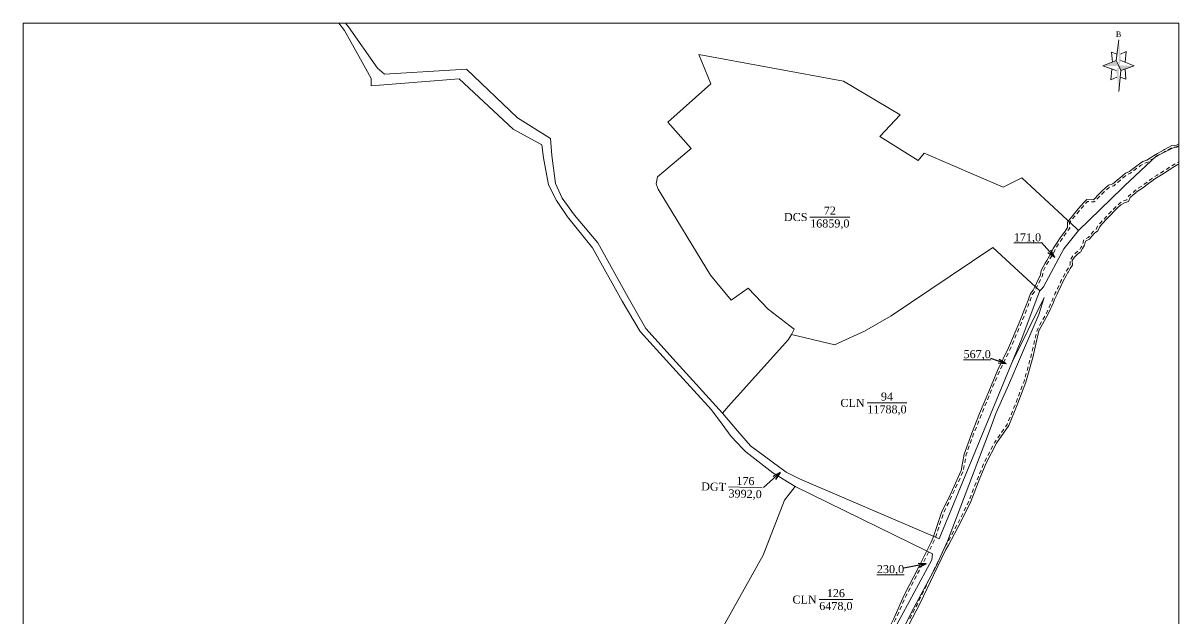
# Model space of a CAD drawing. Header units: metres. Extents: x 548056 to 548633, y 1841127 to 1841958.
# Drawn here: x 548056 to 548633, y 1841660 to 1841958 of the extents above; entities that cross this region are included whole.
import ezdxf
from ezdxf.enums import TextEntityAlignment as Align

# ---------------------------------------------------------------- set-up
doc = ezdxf.new("R2010")
doc.units = ezdxf.units.M
doc.header["$MEASUREMENT"] = 0
doc.linetypes.add('DGN Style 2', pattern=[3.355162, 2.013097, -1.342065])
for name, color, linetype, lineweight in [('Level 10', 7, 'Continuous', 0), ('Level 13', 7, 'Continuous', 0), ('Level 2', 7, 'Continuous', 0), ('Level 22', 7, 'Continuous', 0), ('Level 30', 7, 'Continuous', 0), ('Level 4', 7, 'Continuous', 0), ('Level 5', 7, 'Continuous', 0), ('Level 6', 7, 'Continuous', 0), ('Level 62', 7, 'Continuous', 0)]:
    doc.layers.add(name, color=color, linetype=linetype, lineweight=lineweight)
doc.styles.add('Style-STANDARD', font='STANDARD.shx')
doc.styles.add('Style-Times New Roman', font='times.ttf')
doc.styles.add('Style-Vntime', font='Vntime.shx')
doc.dimstyles.get("Standard").update_dxf_attribs({"dimtxt": 0.18, "dimasz": 0.18, "dimexe": 0.18, "dimexo": 0.0625, "dimgap": 0.09, "dimtad": 0, "dimtih": 1, "dimtoh": 1, "dimdec": 4, "dimzin": 0, "dimdsep": 46, "dimtxsty": 'Standard', "dimcen": 0.09, "dimadec": 0, "dimazin": 0, "dimtfac": 1, "dimtdec": 4, "dimtofl": 0, "dimtmove": 0, "dimatfit": 3, "dimfxl": 1, "dimtolj": 1, "dimtzin": 0, "dimarcsym": 0})

# ---------------------------------------------------------------- blocks, each defined once
blk = doc.blocks.new('N_THUA')
at = {"layer": 'Level 13', "color": 1, "linetype": 'Continuous', "lineweight": 0}
blk.add_line((-3.405014, 0), (6.556986, 0), dxfattribs=at)
at = {"layer": 'Level 13', "color": 5, "linetype": 'Continuous', "lineweight": 0, "style": 'Style-Times New Roman'}
blk.add_text('72', height=2, dxfattribs=at).set_placement((1.575986, 1.6), align=Align.MIDDLE_CENTER)
at = {"layer": 'Level 2', "color": 3, "linetype": 'Continuous', "lineweight": 0, "style": 'Style-Times New Roman'}
blk.add_text('DCS', height=2, dxfattribs=at).set_placement((-4.005014, 0), align=Align.MIDDLE_RIGHT)
at = {"layer": 'Level 4', "color": 1, "linetype": 'Continuous', "lineweight": 0, "style": 'Style-Times New Roman'}
blk.add_text('16859,0', height=2, dxfattribs=at).set_placement((1.575986, -1.6), align=Align.MIDDLE_CENTER)
blk = doc.blocks.new('N_THUA_1')
at = {"layer": 'Level 13', "color": 1, "linetype": 'Continuous', "lineweight": 0}
blk.add_line((-3.597025, 0), (6.364975, 0), dxfattribs=at)
at = {"layer": 'Level 13', "color": 5, "linetype": 'Continuous', "lineweight": 0, "style": 'Style-Times New Roman'}
blk.add_text('94', height=2, dxfattribs=at).set_placement((1.383975, 1.6), align=Align.MIDDLE_CENTER)
at = {"layer": 'Level 2', "color": 3, "linetype": 'Continuous', "lineweight": 0, "style": 'Style-Times New Roman'}
blk.add_text('CLN', height=2, dxfattribs=at).set_placement((-4.197025, 0), align=Align.MIDDLE_RIGHT)
at = {"layer": 'Level 4', "color": 1, "linetype": 'Continuous', "lineweight": 0, "style": 'Style-Times New Roman'}
blk.add_text('11788,0', height=2, dxfattribs=at).set_placement((1.383975, -1.6), align=Align.MIDDLE_CENTER)
blk = doc.blocks.new('N_THUA_2')
at = {"layer": 'Level 13', "color": 1, "linetype": 'Continuous', "lineweight": 0}
blk.add_line((-1.619752, 0.793971), (5.931807, -2.907658), dxfattribs=at)
at = {"layer": 'Level 13', "color": 5, "linetype": 'Continuous', "lineweight": 0, "style": 'Style-Times New Roman'}
blk.add_text('176', height=2, rotation=333.886789, dxfattribs=at).set_placement((2.860261, 0.379838), align=Align.MIDDLE_CENTER)
at = {"layer": 'Level 2', "color": 3, "linetype": 'Continuous', "lineweight": 0, "style": 'Style-Times New Roman'}
blk.add_text('DGT', height=2, rotation=333.886789, dxfattribs=at).set_placement((-2.158508, 1.058059), align=Align.MIDDLE_RIGHT)
at = {"layer": 'Level 4', "color": 1, "linetype": 'Continuous', "lineweight": 0, "style": 'Style-Times New Roman'}
blk.add_text('3992,0', height=2, rotation=333.886789, dxfattribs=at).set_placement((1.451793, -2.493525), align=Align.MIDDLE_CENTER)
blk = doc.blocks.new('N_THUA_3')
at = {"layer": 'Level 13', "color": 1, "linetype": 'Continuous', "lineweight": 0}
blk.add_line((-2.042545, 0), (6.367455, 0), dxfattribs=at)
at = {"layer": 'Level 13', "color": 5, "linetype": 'Continuous', "lineweight": 0, "style": 'Style-Times New Roman'}
blk.add_text('126', height=2, dxfattribs=at).set_placement((2.162455, 1.6), align=Align.MIDDLE_CENTER)
at = {"layer": 'Level 2', "color": 3, "linetype": 'Continuous', "lineweight": 0, "style": 'Style-Times New Roman'}
blk.add_text('CLN', height=2, dxfattribs=at).set_placement((-2.642545, 0), align=Align.MIDDLE_RIGHT)
at = {"layer": 'Level 4', "color": 1, "linetype": 'Continuous', "lineweight": 0, "style": 'Style-Times New Roman'}
blk.add_text('6478,0', height=2, dxfattribs=at).set_placement((2.162455, -1.6), align=Align.MIDDLE_CENTER)
blk = doc.blocks.new('TerminatorOpen_0.5')
at = {"color": 0, "linetype": 'ByBlock', "lineweight": -2}
for q in [(-1, 0.25), (-1, 0), (-1, -0.25)]:
    blk.add_line((0, 0), q, dxfattribs=at)
blk = doc.blocks.new('*U35')
at = {"layer": 'Level 22', "linetype": 'Continuous', "lineweight": 0}
blk.add_hatch(color=250, dxfattribs=at).paths.add_polyline_path([(0.045, -0.218), (0.002, -0.128), (-0.295, -0.128), (-0.045, -0.028), (0.002, -0.128), (0.005, -0.128), (0.005, -0.118), (0.295, -0.128)])
at = {"layer": 'Level 22', "color": 250, "linetype": 'Continuous', "lineweight": 0}
for p, q in [((-0.045, -0.028), (0.005, 0.362)), ((-0.025, 0.092), (-0.135, 0.132)), ((-0.135, 0.132), (-0.115, -0.058)), ((0.035, 0.092), (0.145, 0.142)), ((0.145, 0.142), (0.125, -0.058)), ((-0.045, -0.028), (-0.295, -0.128)), ((-0.045, -0.218), (-0.295, -0.128)), ((-0.125, -0.188), (-0.145, -0.388)), ((0.005, -0.128), (-0.045, -0.028)), ((0.005, -0.128), (0.045, -0.218)), ((0.045, -0.028), (0.295, -0.128)), ((0.045, -0.218), (0.295, -0.128)), ((0.125, -0.188), (0.135, -0.378)), ((-0.145, -0.388), (-0.035, -0.338)), ((0.045, -0.218), (0.005, -0.608)), ((0.135, -0.378), (0.035, -0.338))]:
    blk.add_line(p, q, dxfattribs=at)
at = {"layer": 'Level 22', "color": 250, "linetype": 'Continuous', "lineweight": 0, "extrusion": (0, 0, -1)}
blk.add_solid([(-0.005, 0.362), (-0.045, -0.028), (-0.005, -0.128)], dxfattribs=at)
at = {"layer": 'Level 22', "color": 250, "linetype": 'Continuous', "lineweight": 0}
blk.add_solid([(0.005, -0.128), (0.005, -0.608), (-0.045, -0.218)], dxfattribs=at)
at = {"layer": 'Level 22', "color": 250, "linetype": 'Continuous', "lineweight": 0, "style": 'Style-Vntime'}
blk.add_text('B', height=0.102, dxfattribs=at).set_placement((0, 0.47), align=Align.MIDDLE_CENTER)

msp = doc.modelspace()

# ---------------------------------------------------------------- linework, layer by layer
at = {"layer": 'Level 10', "color": 30, "lineweight": 0, "flags": 128}
for points in [[(548213.468451, 1841957.848212), (548216.37, 1841954.11), (548224.34, 1841939.91), (548229.72, 1841930.11), (548229.64, 1841926.46), (548273.69, 1841930.04), (548300.7, 1841904.85), (548315.01, 1841897.06), (548315.77, 1841890.6), (548318.3, 1841877.13), (548322.3, 1841869.19), (548327.85, 1841861.01), (548340.3, 1841845.67), (548355.17, 1841818.97), (548364.16, 1841803.73), (548382.1023, 1841784.0383), (548399.75, 1841764.67), (548405.15, 1841757.52), (548409.59, 1841751.35), (548415.4195, 1841745.1672), (548416.85, 1841743.65), (548430.42, 1841733.23), (548441.58, 1841726.36)], [(548405.16, 1841763), (548382.0217, 1841788.5447), (548366.89, 1841805.25), (548358.08, 1841820.82), (548342.9, 1841848.15), (548331.34, 1841861.99), (548325.06, 1841870.4), (548321.84, 1841877.75), (548319.93, 1841891.78), (548319.35, 1841900.26), (548302.88, 1841910.51), (548277.26, 1841934.92), (548236.33, 1841932.31), (548232.87, 1841935.34), (548218.39, 1841955.99), (548216.920044, 1841957.848212)], [(548583.09, 1841854.27), (548605, 1841875.4), (548606.1537, 1841876.4831), (548622.15, 1841891.5), (548624.4407, 1841892.6222), (548630.09, 1841895.39), (548633.279143, 1841896.613261)], [(548563.76, 1841824.03), (548564.5806, 1841824.9345), (548565.62, 1841826.08), (548575.83, 1841845.09), (548583.09, 1841854.27)], [(548549.8127, 1841788.1893), (548554.85, 1841800.38), (548562.5434, 1841820.8008), (548563.76, 1841824.03)], [(548475.7508, 1841614.7609), (548499.52, 1841663.25), (548511.79, 1841686.29), (548517.68, 1841699.06), (548538.9097, 1841755.0573), (548541.83, 1841762.76), (548548.1039, 1841777.0201), (548550.77, 1841783.08), (548551.6919, 1841785.2227), (548563.35, 1841812.32), (548565.9139, 1841820.854), (548549.8127, 1841788.1893)], [(548405.16, 1841763), (548412.652, 1841754.245), (548419.16, 1841746.64), (548436.98, 1841733.54), (548443.75, 1841730.15), (548510.475, 1841701.5481), (548513.2349, 1841700.3651), (548513.48, 1841700.26), (548549.8127, 1841788.1893)], [(548470.55, 1841616.6), (548475.1684, 1841625.2067), (548480.804, 1841635.7089), (548492.2386, 1841657.0179), (548509.76, 1841689.67), (548510.25, 1841692.7), (548510.2082, 1841692.7205), (548507.5043, 1841694.0459), (548441.58, 1841726.36)]]:
    msp.add_lwpolyline(points, dxfattribs=at)
at = {"layer": 'Level 10', "color": 7, "lineweight": 0, "flags": 128}
for points in [[(548439.79, 1841802.35), (548440.98, 1841804.97), (548428.1, 1841815.02), (548418.03, 1841825.4), (548409.53, 1841819.38), (548399.21, 1841832.02), (548373.03, 1841874.96), (548372.03, 1841877.53), (548372.84, 1841881.04), (548389.55, 1841895.18), (548377.91, 1841908.45), (548399.36, 1841927.56), (548393.36, 1841942.17), (548465.71, 1841928.9), (548493.97, 1841912.09)], [(548493.97, 1841912.09), (548483.81, 1841901.14), (548503.05, 1841889.22), (548505.98, 1841892.84)], [(548505.98, 1841892.84), (548545.51, 1841875.97), (548554.86, 1841880.49), (548582.0642, 1841855.2228), (548583.09, 1841854.27)], [(548439.79, 1841802.35), (548461.31, 1841797.06), (548463.05, 1841797.96), (548476.14, 1841804.02), (548489.55, 1841811.63), (548519.02, 1841831.36), (548540.24, 1841845.78), (548563.76, 1841824.03)], [(548405.16, 1841763), (548408.2863, 1841766.4809), (548438.13, 1841799.71), (548439.79, 1841802.35)], [(548404.21, 1841653.89), (548425.56, 1841692.12), (548436.22, 1841719.47), (548441.58, 1841726.36)]]:
    msp.add_lwpolyline(points, dxfattribs=at)
at = {"layer": 'Level 30', "color": 5, "linetype": 'Continuous', "lineweight": 0, "flags": 128}
for points in [[(548484.4672, 1841647.713), (548490.8392, 1841660.4946), (548495.9912, 1841672.027), (548503.3366, 1841686.1925), (548509.5131, 1841698.4751), (548510.5752, 1841700.8569), (548514.7179, 1841713.4479), (548519.481, 1841723.2696), (548524.547, 1841734.2818), (548526.0458, 1841742.5548), (548529.7799, 1841753.0192), (548533.7229, 1841762.8254), (548538.2739, 1841773.8683), (548542.7113, 1841784.3215), (548548.1512, 1841795.6935), (548553.496, 1841808.1379), (548557.0511, 1841817.0319), (548557.726, 1841818.9165), (548558.1188, 1841820.0135), (548559.1549, 1841822.8055), (548560.5288, 1841824.4918), (548561.3923, 1841826.3968), (548562.2812, 1841828.2901), (548564.1343, 1841832.0404), (548564.4577, 1841834.2346), (548566.4686, 1841837.9247), (548567.2379, 1841839.2772), (548568.5771, 1841841.5599), (548569.6675, 1841843.356), (548570.5143, 1841845.3073), (548572.8182, 1841848.832), (548573.6557, 1841850.0641), (548574.0052, 1841850.5709), (548576.4482, 1841854.0007), (548577.7038, 1841855.6908), (548577.5706, 1841858.4569), (548580.2226, 1841861.7887), (548582.9625, 1841865.0487), (548583.3045, 1841865.4434), (548584.3648, 1841866.6509), (548585.7884, 1841868.2344), (548587.2329, 1841869.7987), (548590.5553, 1841869.5586), (548593.4987, 1841872.5403), (548594.9999, 1841874.0014), (548596.5205, 1841875.4424), (548598.0602, 1841876.863), (548600.281, 1841877.5157), (548603.4331, 1841880.2353), (548604.9008, 1841881.4526), (548605.0361, 1841881.5633), (548606.6566, 1841882.8698), (548608.5739, 1841883.7934), (548610.2238, 1841885.0525), (548613.5734, 1841887.5043), (548615.2724, 1841888.6964), (548617.3421, 1841889.3377), (548619.0652, 1841890.4794), (548620.6569, 1841891.5051), (548622.5563, 1841892.6935), (548624.3826, 1841893.6668), (548625.5216, 1841894.3407), (548626.1628, 1841894.7143), (548629.7643, 1841896.7376), (548632.0059, 1841896.9146), (548633.279143, 1841897.569135)], [(548633.279143, 1841887.423097), (548632.7824, 1841887.1484), (548629.4355, 1841885.2089), (548627.8264, 1841884.1335), (548624.5616, 1841882.063), (548622.9503, 1841880.9953), (548621.2767, 1841880.0169), (548619.6929, 1841878.9055), (548618.1241, 1841877.7732), (548615.0324, 1841875.4462), (548613.3593, 1841874.4417), (548611.8505, 1841873.2253), (548611.7246, 1841873.1223), (548610.3581, 1841871.9889), (548608.8823, 1841870.7327), (548608.0771, 1841868.7194), (548606.0337, 1841868.1046), (548604.3248, 1841867.0962), (548602.4991, 1841865.3592), (548601.5227, 1841864.4052), (548598.7933, 1841861.6404), (548597.4466, 1841860.2402), (548594.8297, 1841857.3682), (548593.5502, 1841855.9062), (548592.7549, 1841854.037), (548591.0503, 1841852.9319), (548589.8303, 1841851.4199), (548588.6306, 1841849.8919), (548586.6588, 1841848.945), (548586.1602, 1841846.8856), (548585.1296, 1841845.2318), (548584.2015, 1841843.511), (548583.5575, 1841843.265), (548582.4853, 1841842.3274), (548581.039, 1841840.9431), (548579.9798, 1841839.2987), (548580.0426, 1841836.9625), (548579.0366, 1841835.3052), (548578.0526, 1841833.6347), (548577.801, 1841833.199), (548577.0911, 1841831.9511), (548575.2358, 1841828.5464), (548574.5112, 1841826.7395), (548572.7957, 1841823.2679), (548572.4233, 1841822.4822), (548571.1734, 1841819.7517), (548570.4828, 1841817.9411), (548569.6519, 1841816.1909), (548569.3115, 1841815.4558), (548567.9926, 1841812.5765), (548563.3721, 1841804.1163), (548560.2552, 1841790.7647), (548556.8483, 1841778.5649), (548552.8795, 1841767.9209), (548548.3182, 1841756.8822), (548542.1566, 1841747.9794), (548536.9766, 1841738.1038), (548533.8356, 1841730.4994), (548529.3434, 1841718.8353), (548524.3749, 1841708.683), (548518.1117, 1841697.1383), (548516.9123, 1841694.8242), (548510.8464, 1841682.487), (548503.9492, 1841668.1004), (548498.1598, 1841656.8825)]]:
    msp.add_lwpolyline(points, dxfattribs=at)
at = {"layer": 'Level 6', "color": 2, "linetype": 'DGN Style 2', "lineweight": 0, "flags": 128}
for points in [[(548277.866404, 1841496.352386), (548283.706928, 1841491.982263), (548296.950744, 1841485.522929), (548311.287407, 1841477.809792), (548328.426564, 1841468.285149), (548342.733482, 1841460.598836), (548354.296298, 1841454.496294), (548365.118542, 1841449.807122), (548369.944925, 1841447.369605), (548374.683946, 1841446.195215), (548375.843355, 1841445.937853), (548377.68615, 1841445.58218), (548379.466029, 1841445.434666), (548381.108709, 1841444.993154), (548382.869146, 1841444.582283), (548384.642345, 1841444.230293), (548386.512729, 1841443.923422), (548388.340987, 1841444.005834), (548390.043213, 1841443.842), (548391.837071, 1841443.729617), (548393.633784, 1841443.67694), (548395.448792, 1841443.684348), (548397.241535, 1841443.814869), (548399.01481, 1841443.940479), (548400.800463, 1841444.127043), (548402.578847, 1841444.372903), (548404.404051, 1841444.68751), (548406.050013, 1841445.228105), (548407.725455, 1841445.389966), (548409.525191, 1841445.625722), (548410.434623, 1841445.768457), (548413.490153, 1841446.32356), (548416.089407, 1841447.184805), (548419.614778, 1841448.666314), (548426.726518, 1841453.532801), (548428.748007, 1841455.554397), (548435.405957, 1841465.558012), (548438.626019, 1841471.289139), (548440.554526, 1841474.741404), (548441.448329, 1841476.411626), (548442.378863, 1841478.002185), (548443.471949, 1841479.58073), (548444.420025, 1841481.294928), (548445.01025, 1841482.39457), (548446.198548, 1841484.692859), (548447.053864, 1841486.423174), (548447.838665, 1841488.173024), (548448.631553, 1841489.909686), (548449.998378, 1841493.082776), (548450.856454, 1841495.208394), (548451.53328, 1841496.970126), (548452.303658, 1841498.730444), (548452.946413, 1841500.570836), (548453.551164, 1841502.391845), (548454.127786, 1841504.222012), (548454.676281, 1841506.060847), (548455.183728, 1841507.863026), (548455.842617, 1841509.655705), (548456.912004, 1841513.362092), (548457.99327, 1841517.202807), (548459.73381, 1841523.526076), (548460.061148, 1841525.558652), (548460.371374, 1841527.5114), (548460.643049, 1841529.401345), (548460.9428, 1841531.202243), (548461.530484, 1841533.04461), (548461.838012, 1841535.018367), (548462.104322, 1841536.928314), (548462.33674, 1841538.8151), (548462.644316, 1841540.707379), (548462.875936, 1841542.622175), (548463.13175, 1841544.517611), (548463.196714, 1841545.000878), (548463.382918, 1841546.549158), (548463.423254, 1841548.593008), (548463.630119, 1841554.491298), (548463.89574, 1841566.700413), (548464.40462, 1841573.126721), (548464.444692, 1841575.15718), (548464.48737, 1841577.178538), (548464.552374, 1841579.260047), (548464.542739, 1841581.302491), (548464.955305, 1841585.363781), (548464.959116, 1841585.397478), (548465.460751, 1841589.415994), (548465.877217, 1841591.42875), (548466.695793, 1841596.468932), (548466.890796, 1841597.551974), (548467.272884, 1841599.57212), (548468.097566, 1841603.556398), (548468.756081, 1841605.510125), (548469.740145, 1841609.560236), (548470.224226, 1841611.416126), (548470.258106, 1841611.54313), (548470.800873, 1841613.527899), (548471.334834, 1841615.396152), (548472.36755, 1841617.230058), (548473.008977, 1841619.294348), (548473.639366, 1841621.244686), (548474.292123, 1841623.187743), (548474.932486, 1841625.024281), (548476.034565, 1841626.799902), (548477.529081, 1841630.721629), (548479.073232, 1841634.511302), (548479.874416, 1841636.384793), (548481.555376, 1841640.107481), (548482.450276, 1841641.917311), (548485.354096, 1841647.250679), (548491.743597, 1841660.067384), (548496.892353, 1841671.592521), (548504.227208, 1841685.737685), (548510.416943, 1841698.046605), (548511.509215, 1841700.496068), (548515.646884, 1841713.071777), (548520.385221, 1841722.842413), (548525.508406, 1841733.97892), (548527.015174, 1841742.295899), (548530.715085, 1841752.664488), (548534.649101, 1841762.448346), (548539.196455, 1841773.482398), (548543.623054, 1841783.910154), (548549.062042, 1841795.280249), (548554.419851, 1841807.754938), (548557.986422, 1841816.677634), (548559.058323, 1841819.670966), (548560.034795, 1841822.302284), (548561.386027, 1841823.960762), (548562.30034, 1841825.977863), (548563.182152, 1841827.856066), (548565.100634, 1841831.738687), (548565.421034, 1841833.912532), (548567.342327, 1841837.438199), (548568.103813, 1841838.776961), (548569.435813, 1841841.047388), (548570.557696, 1841842.895346), (548571.397825, 1841844.831276), (548573.650306, 1841848.27731), (548574.480837, 1841849.499157), (548574.824112, 1841849.99693), (548577.256893, 1841853.412384), (548578.719848, 1841855.381594), (548578.587558, 1841858.128807), (548580.996706, 1841861.155504), (548583.723188, 1841864.399539), (548584.058099, 1841864.786057), (548585.112365, 1841865.986686), (548586.5276, 1841867.560882), (548587.640982, 1841868.766601), (548590.943068, 1841868.527969), (548594.203337, 1841871.830662), (548595.692593, 1841873.280136), (548597.203512, 1841874.711962), (548598.566482, 1841875.969503), (548600.770491, 1841876.617268), (548604.078984, 1841879.471802), (548605.536622, 1841880.680757), (548605.666552, 1841880.787063), (548607.194478, 1841882.018927), (548609.09962, 1841882.936671), (548610.822515, 1841884.251475), (548614.155966, 1841886.691455), (548615.718288, 1841887.787655), (548617.774968, 1841888.424921), (548619.612232, 1841889.642264), (548621.192967, 1841890.660898), (548623.057265, 1841891.827336), (548624.872605, 1841892.794795), (548626.027927, 1841893.478352), (548626.659445, 1841893.846311), (548630.06231, 1841895.758019), (548632.284644, 1841895.933497), (548633.2793, 1841896.444819)], [(548591.898713, 1841854.673694), (548591.954409, 1841854.709801), (548592.692537, 1841856.444629), (548594.083783, 1841858.034314), (548596.71651, 1841860.923684), (548598.077075, 1841862.338299), (548600.817391, 1841865.114158), (548601.804998, 1841866.079107), (548603.718245, 1841867.899401), (548605.629711, 1841869.027333), (548607.327545, 1841869.538162), (548608.045692, 1841871.333798), (548609.714782, 1841872.754526), (548611.088788, 1841873.894152), (548611.220072, 1841874.001556), (548612.785393, 1841875.263524), (548614.472826, 1841876.276628), (548617.530738, 1841878.578198), (548619.113046, 1841879.720247), (548620.736221, 1841880.859278), (548622.421352, 1841881.844419), (548624.017577, 1841882.90213), (548627.280711, 1841884.971573), (548628.906438, 1841886.058086), (548632.289691, 1841888.018652), (548633.2793, 1841888.565901)], [(548498.765064, 1841660.235814), (548503.053825, 1841668.545955), (548509.946816, 1841682.923777), (548516.019585, 1841695.274947), (548517.228215, 1841697.606855), (548523.485917, 1841709.141421), (548528.42595, 1841719.235554), (548532.906743, 1841730.870035), (548536.069794, 1841738.527819), (548541.299475, 1841748.498137), (548547.434927, 1841757.363155), (548551.94862, 1841768.286643), (548555.896532, 1841778.874623), (548559.28627, 1841791.012966), (548562.429224, 1841804.476172), (548567.098095, 1841813.02494), (548568.403202, 1841815.874128), (548568.74648, 1841816.615445), (548569.562516, 1841818.334334), (548570.250626, 1841820.138406), (548571.516809, 1841822.904478), (548571.895564, 1841823.703586), (548573.597494, 1841827.147724), (548574.329552, 1841828.973222), (548576.217382, 1841832.43762), (548576.9334, 1841833.696274), (548577.188777, 1841834.138515), (548578.178329, 1841835.81844), (548579.035053, 1841837.22982), (548578.971862, 1841839.580565), (548580.262246, 1841841.583878), (548581.810094, 1841843.065372), (548583.033736, 1841844.135403), (548583.497675, 1841844.312622), (548584.26433, 1841845.734084), (548585.226223, 1841847.277631), (548585.79846, 1841849.641176), (548587.987837, 1841850.692561), (548589.047872, 1841852.042676), (548590.372323, 1841853.684127), (548591.898712, 1841854.673693)]]:
    msp.add_lwpolyline(points, dxfattribs=at)
at = {"layer": 'Level 62', "color": 7, "linetype": 'Continuous', "lineweight": 0, "flags": 128}
msp.add_lwpolyline([(548633.279143, 1841127.848212), (548055.779143, 1841127.848212), (548055.779143, 1841957.848212), (548633.279143, 1841957.848212), (548633.279143, 1841127.848212)], dxfattribs=at)

# ---------------------------------------------------------------- block references
at = {"layer": 'Level 2', "color": 3, "linetype": 'Continuous', "lineweight": 0, "xscale": 2, "yscale": 2, "zscale": 2}
for name, p in [('N_THUA', (548455.702803, 1841860.970227)), ('N_THUA_1', (548484.655726, 1841768.104078)), ('N_THUA_3', (548457.567101, 1841669.882456))]:
    msp.add_blockref(name, p, dxfattribs=at)
at = {"layer": 'Level 2', "color": 3, "linetype": 'Continuous', "lineweight": 0, "xscale": 2, "yscale": 2, "zscale": 2, "rotation": 24.761989}
msp.add_blockref('N_THUA_2', (548411.821522, 1841726.040474), dxfattribs=at)
at = {"layer": 'Level 22', "color": 250, "linetype": 'Continuous', "lineweight": 0, "xscale": 26.503422, "yscale": 26.503422, "zscale": 26.503422}
msp.add_blockref('*U35', (548603.13999, 1841939.875055), dxfattribs=at)

# ---------------------------------------------------------------- texts
at = {"layer": 'Level 5', "color": 5, "linetype": 'Continuous', "lineweight": 0, "style": 'Style-Times New Roman'}
for s, p in [('%%u171,0%%U', (548557.627985, 1841850.871644)), ('%%u567,0%%U', (548532.48353, 1841792.487266)), ('%%u230,0%%U', (548489.202128, 1841685.105068))]:
    msp.add_text(s, height=4, dxfattribs=at).set_placement(p, align=Align.MIDDLE_CENTER)

# ---------------------------------------------------------------- leaders
at = {"layer": 'Level 5', "color": 3, "linetype": 'Continuous', "lineweight": 0}
for points in [[(548571.235103, 1841840.725604), (548564.582734, 1841848.324627)], [(548547.044671, 1841787.687955), (548539.249977, 1841790.243379)], [(548434.109044, 1841733.300694), (548425.642393, 1841725.836167)], [(548507.085612, 1841687.712111), (548495.911937, 1841685.521748)]]:
    msp.add_leader(points, dimstyle='Standard', override={"dimtxt": 4, "dimasz": 4, "dimgap": 2, "dimtad": 1, "dimtxsty": 'Style-STANDARD', "dimldrblk": 'TerminatorOpen_0.5'}, dxfattribs=at)

doc.saveas('drawing.dxf')
